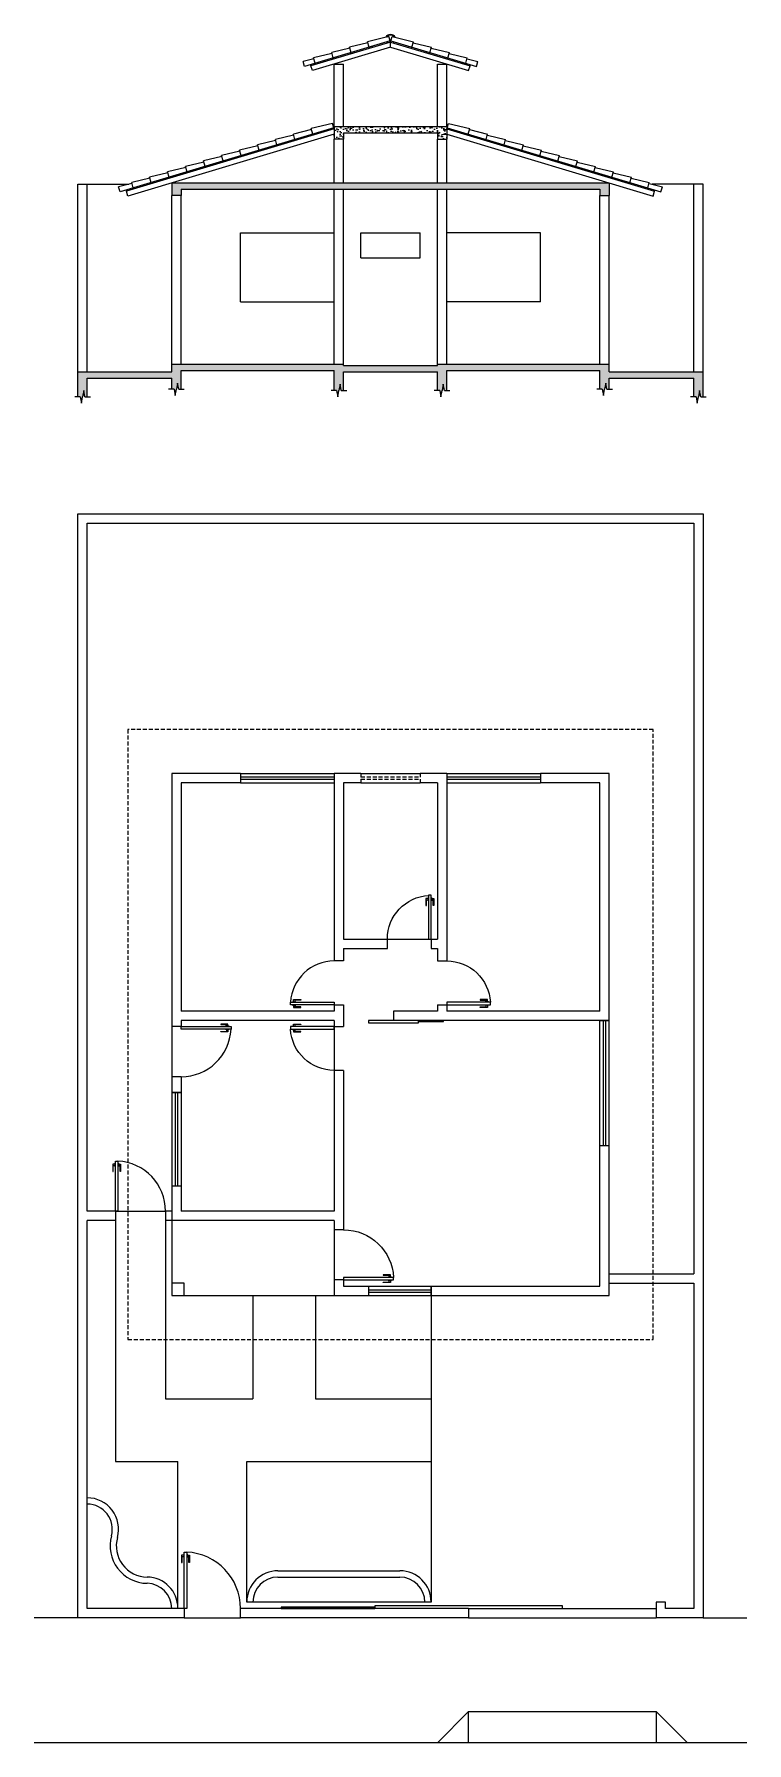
# Model space of a CAD drawing. Header units: centimetres. Extents: x 48802 to 49942, y -538 to 2194.
import ezdxf

# ---------------------------------------------------------------- set-up
doc = ezdxf.new("R2010")
doc.units = ezdxf.units.CM
doc.linetypes.add('HIDDEN', pattern=[9.525, 6.35, -3.175])
for name, color, linetype, lineweight in [('Cobertura', 52, 'Continuous', 15), ('Paredes', 87, 'Continuous', 20), ('Piso', 253, 'Continuous', 15), ('Projeção Cobertura', 52, 'HIDDEN', 15)]:
    doc.layers.add(name, color=color, linetype=linetype, lineweight=lineweight)
doc.layers.add('Janelas', color=5, linetype='Continuous')
doc.layers.add('Portas', color=4, linetype='Continuous')
pattern_1 = [(50, (-2297.44, 1.22), (14.5747735, -1.2751268), [1.524, -16.764]), (355, (-2297.44, 1.22), (-2.8194737, 15.2845476), [1.2192, -13.4112467]), (100.451445, (-2296.225, 1.113), (11.7552998, 14.00942), [1.2952007, -14.2472196]), (46.1842, (-2297.44, 5.283), (21.686323, -3.363386), [2.286, -25.146]), (96.635558, (-2295.632, 5.003), (18.992331, 19.79409), [1.942802, -21.370849]), (351.18415, (-2297.44, 5.283), (18.992331, 19.79409), [1.828797, -20.116779]), (21, (-2295.407, 4.267), (12.1291513, -8.1812159), [1.524, -16.764]), (326, (-2295.407, 4.267), (4.9441623, 14.7350373), [1.2192, -13.4112]), (71.451445, (-2294.397, 3.586), (17.0733135, 6.5538215), [1.2952007, -14.247195]), (37.5, (-2297.4394, 1.2195), (0.24708826, 6.7644031), [0, -13.24864, 0, -13.6144, 0, -13.462]), (7.5, (-2297.4394, 1.2195), (5.345573, 8.014446), [0, -7.76224, 0, -12.94384, 0, -5.1308]), (327.5, (-2301.971, 1.2195), (10.8472476, -0.4582995), [0, -5.08, 0, -15.8496, 0, -21.0312]), (317.5, (-2304.003, 1.219), (11.8503345, 2.0341193), [0, -6.604, 0, -10.52576, 0, -14.9352])]

# ---------------------------------------------------------------- blocks, each defined once
blk = doc.blocks.new('porta70')
at = {"layer": 'Portas'}
for p, q in [((-0.75, 65), (-4.25, 65)), ((-4.25, 65), (-4.25, 53.5)), ((-3.5, 53.5), (-3.5, 63)), ((-3.5, 63), (-0.75, 63)), ((0, 66.75), (-0.75, 66.75)), ((-0.75, 66.75), (-0.75, 61.25)), ((-0.75, 61.25), (0, 61.25)), ((0, 0), (0, 70)), ((0, 70), (4, 70)), ((4, 70), (4, 0)), ((4, 66.75), (4.75, 66.75)), ((4.75, 61.25), (4, 61.25)), ((4.75, 66.75), (4.75, 61.25)), ((4.75, 65), (8.25, 65)), ((7.5, 63), (4.75, 63)), ((7.5, 53.5), (7.5, 63)), ((8.25, 65), (8.25, 53.5)), ((-4.25, 53.5), (-3.5, 53.5)), ((8.25, 53.5), (7.5, 53.5)), ((4, 0), (0, 0))]:
    blk.add_line(p, q, dxfattribs=at)
blk.add_arc((0, 0), 70, 0, 86.72951, dxfattribs=at)
blk = doc.blocks.new('portacorrer80')
at = {"layer": 'Portas'}
for p, q in [((0, 0), (-80, 0)), ((-80, 0), (-80, -4)), ((0, -4), (0, 0)), ((40, 0), (0, 0)), ((40, -2), (40, 0)), ((-80, -4), (0, -4)), ((0, -2), (40, -2))]:
    blk.add_line(p, q, dxfattribs=at)
blk = doc.blocks.new('janela100')
at = {"layer": 'Janelas'}
for p, q in [((0, 7.5), (100, 7.5)), ((0, 7.5), (0, -7.5)), ((0, 2), (100, 2)), ((100, 7.5), (100, -7.5)), ((0, -2), (100, -2)), ((0, -7.5), (100, -7.5))]:
    blk.add_line(p, q, dxfattribs=at)
blk = doc.blocks.new('porta80')
at = {"layer": 'Portas'}
for p, q in [((-0.75, 75), (-4.25, 75)), ((-4.25, 75), (-4.25, 63.5)), ((-4.25, 63.5), (-3.5, 63.5)), ((-3.5, 63.5), (-3.5, 73)), ((-3.5, 73), (-0.75, 73)), ((0, 76.75), (-0.75, 76.75)), ((-0.75, 76.75), (-0.75, 71.25)), ((-0.75, 71.25), (0, 71.25)), ((0, 0), (0, 80)), ((0, 80), (4, 80)), ((4, 80), (4, 0)), ((4, 76.75), (4.75, 76.75)), ((4.75, 71.25), (4, 71.25)), ((4.75, 76.75), (4.75, 71.25)), ((4.75, 75), (8.25, 75)), ((7.5, 73), (4.75, 73)), ((7.5, 63.5), (7.5, 73)), ((8.25, 63.5), (7.5, 63.5)), ((8.25, 75), (8.25, 63.5)), ((4, 0), (0, 0))]:
    blk.add_line(p, q, dxfattribs=at)
blk.add_arc((0, 0), 80.1, 0, 87.13759, dxfattribs=at)
blk = doc.blocks.new('porta90')
at = {"layer": 'Portas'}
for p, q in [((-0.75, 85), (-4.25, 85)), ((-4.25, 85), (-4.25, 73.5)), ((-3.5, 73.5), (-3.5, 83)), ((-3.5, 83), (-0.75, 83)), ((0, 86.75), (-0.75, 86.75)), ((-0.75, 86.75), (-0.75, 81.25)), ((0, 0), (0, 90)), ((0, 90), (4, 90)), ((4, 90), (4, 0)), ((4, 86.75), (4.75, 86.75)), ((4.75, 86.75), (4.75, 81.25)), ((4.75, 85), (8.25, 85)), ((7.5, 83), (4.75, 83)), ((7.5, 73.5), (7.5, 83)), ((8.25, 85), (8.25, 73.5)), ((-4.25, 73.5), (-3.5, 73.5)), ((-0.75, 81.25), (0, 81.25)), ((4.75, 81.25), (4, 81.25)), ((8.25, 73.5), (7.5, 73.5)), ((4, 0), (0, 0))]:
    blk.add_line(p, q, dxfattribs=at)
blk.add_arc((0, 0), 90, 0, 87.4552, dxfattribs=at)

msp = doc.modelspace()

# ---------------------------------------------------------------- hatches: boundary and pattern name
at = {"layer": 'Piso'}
h = msp.add_hatch(dxfattribs=at)
h.set_pattern_fill('AR-CONC', color=256, scale=0.08)
h.set_pattern_definition(pattern_1)
h.paths.add_polyline_path([(49447, 2035.9), (49447, 2025.9), (49462, 2025.9), (49462, 2045.9), (49282, 2045.9), (49282, 2025.9), (49297, 2025.9), (49297, 2035.9)])
h = msp.add_hatch(dxfattribs=at)
h.set_pattern_fill('AR-CONC', color=256, scale=0.08)
h.set_pattern_definition(pattern_1)
h.paths.add_polyline_path([(49707, 1945.9), (49707, 1935.9), (49722, 1935.9), (49722, 1955.9), (49022, 1955.9), (49022, 1935.9), (49037, 1935.9), (49037, 1945.9)])
h = msp.add_hatch(dxfattribs=at)
h.set_pattern_fill('AR-CONC', color=256, scale=0.08)
h.set_pattern_definition(pattern_1)
h.paths.add_polyline_path([(49297, 1663.9), (49297, 1665.9), (49022, 1665.9), (49022, 1653.9), (48872, 1653.9), (48872, 1613.9), (48875.8, 1613.9), (48877.6, 1603.9), (48879.5, 1613.9), (48881.4, 1623.9), (48883.3, 1613.9), (48887, 1613.9), (48887, 1643.9), (49022, 1643.9), (49022, 1625.9), (49025.8, 1625.9), (49027.6, 1615.9), (49029.5, 1625.9), (49031.4, 1635.9), (49033.3, 1625.9), (49037, 1625.9), (49037, 1655.9), (49282, 1655.9), (49282, 1623.9), (49285.8, 1623.9), (49287.6, 1613.9), (49289.5, 1623.9), (49291.4, 1633.9), (49293.3, 1623.9), (49297, 1623.9), (49297, 1653.9), (49447, 1653.9), (49447, 1623.9), (49450.8, 1623.9), (49452.6, 1613.9), (49454.5, 1623.9), (49456.4, 1633.9), (49458.3, 1623.9), (49462, 1623.9), (49462, 1655.9), (49707, 1655.9), (49707, 1625.9), (49710.8, 1625.9), (49712.6, 1615.9), (49714.5, 1625.9), (49716.4, 1635.9), (49718.3, 1625.9), (49722, 1625.9), (49722, 1643.9), (49857, 1643.9), (49857, 1613.9), (49860.8, 1613.9), (49862.6, 1603.9), (49864.5, 1613.9), (49866.4, 1623.9), (49868.3, 1613.9), (49872, 1613.9), (49872, 1653.9), (49722, 1653.9), (49722, 1665.9), (49447, 1665.9), (49447, 1663.9)])

# ---------------------------------------------------------------- linework, layer by layer
at = {"layer": 'Cobertura'}
for p, q in [((49369.4, 2189.8), (49335.3, 2181.7)), ((49371.4, 2183.1), (49369.4, 2189.8)), ((49372.6, 2183.1), (49374.6, 2189.8)), ((49374.6, 2189.8), (49408.7, 2181.7)), ((49371.4, 2183.1), (49234.6, 2142.1)), ((49372, 2181.2), (49244.7, 2143)), ((49372, 2172.9), (49247, 2135.4)), ((49278.3, 2162.8), (49249.1, 2155.8)), ((49307.1, 2171.4), (49277.9, 2164.5)), ((49280.4, 2155.8), (49277.9, 2164.5)), ((49335.8, 2180.1), (49306.6, 2173.1)), ((49309.2, 2164.5), (49306.6, 2173.1)), ((49309.7, 2162.5), (49309.2, 2164.5)), ((49314.5, 2164), (49314, 2165.9)), ((49337.9, 2173.1), (49335.3, 2181.7)), ((49338.5, 2171.2), (49337.9, 2173.1)), ((49343.3, 2172.6), (49342.7, 2174.5)), ((49367.2, 2179.8), (49366.6, 2181.7)), ((49372, 2181.2), (49371.4, 2183.1)), ((49372, 2181.2), (49372.6, 2183.1)), ((49372, 2172.9), (49372, 2181.2)), ((49372, 2181.2), (49499.3, 2143)), ((49372, 2172.9), (49372, 2181.2)), ((49372, 2172.9), (49497, 2135.4)), ((49372.6, 2183.1), (49509.5, 2142.1)), ((49376.8, 2179.8), (49377.4, 2181.7)), ((49400.7, 2172.6), (49401.3, 2174.5)), ((49405.5, 2171.2), (49406.1, 2173.1)), ((49406.1, 2173.1), (49408.7, 2181.7)), ((49408.2, 2180.1), (49437.4, 2173.1)), ((49429.5, 2164), (49430.1, 2165.9)), ((49434.3, 2162.5), (49434.8, 2164.5)), ((49434.8, 2164.5), (49437.4, 2173.1)), ((49436.9, 2171.4), (49466.2, 2164.5)), ((49463.6, 2155.8), (49466.2, 2164.5)), ((49465.7, 2162.8), (49494.9, 2155.8)), ((49249.6, 2154.2), (49232.2, 2150)), ((49234.6, 2142.1), (49232.2, 2150)), ((49244.7, 2143), (49244.1, 2145)), ((49247, 2135.4), (49244.7, 2143)), ((49249.5, 2144.5), (49248.9, 2146.4)), ((49251.7, 2147.2), (49249.1, 2155.8)), ((49252.3, 2145.3), (49251.7, 2147.2)), ((49257.1, 2146.7), (49256.5, 2148.7)), ((49281, 2153.9), (49280.4, 2155.8)), ((49285.8, 2155.4), (49285.2, 2157.3)), ((49458.2, 2155.4), (49458.8, 2157.3)), ((49463, 2153.9), (49463.6, 2155.8)), ((49486.9, 2146.7), (49487.5, 2148.7)), ((49491.7, 2145.3), (49492.3, 2147.2)), ((49492.3, 2147.2), (49494.9, 2155.8)), ((49494.4, 2154.2), (49511.8, 2150)), ((49494.5, 2144.5), (49495.1, 2146.4)), ((49497, 2135.4), (49499.3, 2143)), ((49499.3, 2143), (49499.9, 2145)), ((49509.5, 2142.1), (49511.8, 2150)), ((49279.4, 2050.8), (49245.3, 2042.7)), ((49281.4, 2044.1), (49279.4, 2050.8)), ((49462.6, 2044.1), (49464.6, 2050.8)), ((49464.6, 2050.8), (49498.7, 2042.7)), ((49281.4, 2044.1), (48939.6, 1941.6)), ((49282, 2042.2), (48949.7, 1942.5)), ((49282, 2033.9), (48952, 1934.9)), ((49188.3, 2023.8), (49159.1, 2016.8)), ((49217.1, 2032.4), (49187.9, 2025.5)), ((49190.4, 2016.8), (49187.9, 2025.5)), ((49245.8, 2041.1), (49216.6, 2034.1)), ((49219.2, 2025.5), (49216.6, 2034.1)), ((49219.7, 2023.5), (49219.2, 2025.5)), ((49224.5, 2025), (49224, 2026.9)), ((49247.9, 2034.1), (49245.3, 2042.7)), ((49248.5, 2032.2), (49247.9, 2034.1)), ((49253.3, 2033.6), (49252.7, 2035.5)), ((49277.2, 2040.8), (49276.6, 2042.7)), ((49282, 2042.2), (49281.4, 2044.1)), ((49462, 2042.2), (49462.6, 2044.1)), ((49462, 2042.2), (49794.3, 1942.5)), ((49462, 2033.9), (49792, 1934.9)), ((49462.6, 2044.1), (49804.5, 1941.6)), ((49466.8, 2040.8), (49467.4, 2042.7)), ((49490.7, 2033.6), (49491.3, 2035.5)), ((49495.5, 2032.2), (49496.1, 2034.1)), ((49496.1, 2034.1), (49498.7, 2042.7)), ((49498.2, 2041.1), (49527.4, 2034.1)), ((49519.5, 2025), (49520.1, 2026.9)), ((49524.3, 2023.5), (49524.8, 2025.5)), ((49524.8, 2025.5), (49527.4, 2034.1)), ((49526.9, 2032.4), (49556.2, 2025.5)), ((49553.6, 2016.8), (49556.2, 2025.5)), ((49555.7, 2023.8), (49584.9, 2016.8)), ((49102.1, 1998), (49072.9, 1991)), ((49130.9, 2006.6), (49101.6, 1999.6)), ((49104.2, 1991), (49101.6, 1999.6)), ((49159.6, 2015.2), (49130.4, 2008.2)), ((49133, 1999.6), (49130.4, 2008.2)), ((49133.5, 1997.7), (49133, 1999.6)), ((49138.3, 1999.1), (49137.8, 2001)), ((49161.7, 2008.2), (49159.1, 2016.8)), ((49162.3, 2006.3), (49161.7, 2008.2)), ((49167.1, 2007.7), (49166.5, 2009.7)), ((49191, 2014.9), (49190.4, 2016.8)), ((49195.8, 2016.4), (49195.2, 2018.3)), ((49548.2, 2016.4), (49548.8, 2018.3)), ((49553, 2014.9), (49553.6, 2016.8)), ((49576.9, 2007.7), (49577.5, 2009.7)), ((49581.7, 2006.3), (49582.3, 2008.2)), ((49582.3, 2008.2), (49584.9, 2016.8)), ((49584.4, 2015.2), (49613.6, 2008.2)), ((49605.7, 1999.1), (49606.3, 2001)), ((49610.5, 1997.7), (49611, 1999.6)), ((49611, 1999.6), (49613.6, 2008.2)), ((49613.1, 2006.6), (49642.4, 1999.6)), ((49639.8, 1991), (49642.4, 1999.6)), ((49641.9, 1998), (49671.1, 1991)), ((49015.9, 1972.1), (48986.7, 1965.1)), ((49044.7, 1980.7), (49015.4, 1973.7)), ((49018, 1965.1), (49015.4, 1973.7)), ((49073.4, 1989.3), (49044.2, 1982.4)), ((49046.8, 1973.7), (49044.2, 1982.4)), ((49047.3, 1971.8), (49046.8, 1973.7)), ((49052.1, 1973.3), (49051.6, 1975.2)), ((49075.5, 1982.4), (49072.9, 1991)), ((49076.1, 1980.4), (49075.5, 1982.4)), ((49080.9, 1981.9), (49080.3, 1983.8)), ((49104.8, 1989.1), (49104.2, 1991)), ((49109.6, 1990.5), (49109, 1992.4)), ((49634.4, 1990.5), (49635, 1992.4)), ((49639.2, 1989.1), (49639.8, 1991)), ((49663.2, 1981.9), (49663.7, 1983.8)), ((49667.9, 1980.4), (49668.5, 1982.4)), ((49668.5, 1982.4), (49671.1, 1991)), ((49670.6, 1989.3), (49699.8, 1982.4)), ((49691.9, 1973.3), (49692.5, 1975.2)), ((49696.7, 1971.8), (49697.2, 1973.7)), ((49697.2, 1973.7), (49699.8, 1982.4)), ((49699.3, 1980.7), (49728.6, 1973.7)), ((49726, 1965.1), (49728.6, 1973.7)), ((49728.1, 1972.1), (49757.3, 1965.1)), ((48958.5, 1954.9), (48937.1, 1949.8)), ((48939.6, 1941.6), (48937.1, 1949.8)), ((48949.7, 1942.5), (48949.1, 1944.5)), ((48952, 1934.9), (48949.7, 1942.5)), ((48954.5, 1944), (48953.9, 1945.9)), ((48987.2, 1963.5), (48958, 1956.5)), ((48960.6, 1947.9), (48958, 1956.5)), ((48961.1, 1946), (48960.6, 1947.9)), ((48965.9, 1947.4), (48965.3, 1949.3)), ((48989.3, 1956.5), (48986.7, 1965.1)), ((48989.9, 1954.6), (48989.3, 1956.5)), ((48994.7, 1956), (48994.1, 1957.9)), ((49018.6, 1963.2), (49018, 1965.1)), ((49023.4, 1964.6), (49022.8, 1966.6)), ((49720.6, 1964.6), (49721.2, 1966.6)), ((49725.4, 1963.2), (49726, 1965.1)), ((49749.4, 1956), (49749.9, 1957.9)), ((49754.1, 1954.6), (49754.7, 1956.5)), ((49754.7, 1956.5), (49757.3, 1965.1)), ((49756.8, 1963.5), (49786, 1956.5)), ((49778.1, 1947.4), (49778.7, 1949.3)), ((49782.9, 1946), (49783.5, 1947.9)), ((49783.5, 1947.9), (49786, 1956.5)), ((49785.5, 1954.9), (49806.9, 1949.8)), ((49789.5, 1944), (49790.1, 1945.9)), ((49792, 1934.9), (49794.3, 1942.5)), ((49794.3, 1942.5), (49794.9, 1944.5)), ((49804.5, 1941.6), (49806.9, 1949.8))]:
    msp.add_line(p, q, dxfattribs=at)
msp.add_lwpolyline([(49378.9, 2189.7), (49377.7, 2189.1, 0.57735), (49366.3, 2189.1), (49365.1, 2189.7, -0.57735)], format="xyb", close=True, dxfattribs=at)
at = {"layer": 'Janelas'}
for p, q in [((49132, 1765.9), (49132, 1875.9)), ((49132, 1875.9), (49282, 1875.9)), ((49324.5, 1835.9), (49324.5, 1875.9)), ((49324.5, 1875.9), (49419.5, 1875.9)), ((49419.5, 1835.9), (49419.5, 1875.9)), ((49612, 1875.9), (49462, 1875.9)), ((49612, 1765.9), (49612, 1875.9)), ((49324.5, 1835.9), (49419.5, 1835.9)), ((49132, 1765.9), (49282, 1765.9)), ((49612, 1765.9), (49462, 1765.9))]:
    msp.add_line(p, q, dxfattribs=at)
at = {"layer": 'Janelas', "linetype": 'HIDDEN'}
for p, q in [((49324.5, 1011.9), (49324.5, 996.9)), ((49419.5, 1011.9), (49419.5, 996.9)), ((49324.5, 1006.4), (49419.5, 1006.4)), ((49324.5, 1002.4), (49419.5, 1002.4))]:
    msp.add_line(p, q, dxfattribs=at)
at = {"layer": 'Paredes'}
for p, q in [((49282, 2145.9), (49297, 2145.9)), ((49282, 2045.9), (49282, 2145.9)), ((49297, 2045.9), (49297, 2145.9)), ((49447, 2145.9), (49462, 2145.9)), ((49447, 2045.9), (49447, 2145.9)), ((49462, 2045.9), (49462, 2145.9)), ((49282, 1955.9), (49282, 2025.9)), ((49297, 2025.9), (49282, 2025.9)), ((49297, 1955.9), (49297, 2025.9)), ((49447, 1955.9), (49447, 2025.9)), ((49447, 2025.9), (49462, 2025.9)), ((49462, 1955.9), (49462, 2025.9)), ((48872, 1653.9), (48872, 1953.9)), ((48872, 1953.9), (48953.4, 1953.9)), ((48887, 1653.9), (48887, 1953.9)), ((49282, 1665.9), (49282, 1945.9)), ((49297, 1665.9), (49297, 1945.9)), ((49447, 1665.9), (49447, 1945.9)), ((49462, 1665.9), (49462, 1945.9)), ((49872, 1953.9), (49790.6, 1953.9)), ((49857, 1653.9), (49857, 1953.9)), ((49872, 1653.9), (49872, 1953.9)), ((49022, 1665.9), (49022, 1935.9)), ((49037, 1935.9), (49022, 1935.9)), ((49037, 1665.9), (49037, 1935.9)), ((49707, 1665.9), (49707, 1935.9)), ((49707, 1935.9), (49722, 1935.9)), ((49722, 1665.9), (49722, 1935.9)), ((49132, 1011.9), (49022, 1011.9)), ((49022, 1011.9), (49022, 606.9)), ((49132, 1011.9), (49132, 996.9)), ((49324.5, 1011.9), (49282, 1011.9)), ((49282, 1011.9), (49282, 711.9)), ((49324.5, 1011.9), (49419.5, 1011.9)), ((49462, 1011.9), (49419.5, 1011.9)), ((49462, 1011.9), (49462, 711.9)), ((49722, 1011.9), (49612, 1011.9)), ((49612, 1011.9), (49612, 996.9)), ((49722, 616.9), (49722, 1011.9)), ((49132, 996.9), (49037, 996.9)), ((49037, 996.9), (49037, 631.9)), ((49324.5, 996.9), (49297, 996.9)), ((49297, 996.9), (49297, 746.9)), ((49324.5, 996.9), (49419.5, 996.9)), ((49447, 996.9), (49419.5, 996.9)), ((49447, 996.9), (49447, 746.9)), ((49707, 996.9), (49612, 996.9)), ((49707, 631.9), (49707, 996.9)), ((49297, 746.9), (49367, 746.9)), ((49367, 731.9), (49367, 746.9)), ((49437, 746.9), (49447, 746.9)), ((49437, 746.9), (49437, 731.9)), ((49297, 711.9), (49282, 711.9)), ((49297, 731.9), (49297, 711.9)), ((49297, 731.9), (49367, 731.9)), ((49437, 731.9), (49447, 731.9)), ((49447, 731.9), (49447, 711.9)), ((49447, 711.9), (49462, 711.9)), ((49282, 631.9), (49037, 631.9)), ((49282, 641.9), (49282, 631.9)), ((49282, 641.9), (49297, 641.9)), ((49297, 641.9), (49297, 606.9)), ((49447, 631.9), (49377, 631.9)), ((49377, 631.9), (49377, 616.9)), ((49447, 641.9), (49447, 631.9)), ((49447, 641.9), (49462, 641.9)), ((49462, 641.9), (49462, 631.9)), ((49707, 631.9), (49462, 631.9)), ((49037, 606.9), (49022, 606.9)), ((49282, 616.9), (49037, 616.9)), ((49037, 616.9), (49037, 606.9)), ((49282, 616.9), (49282, 606.9)), ((49282, 606.9), (49297, 606.9)), ((49722, 616.9), (49377, 616.9)), ((49022, 526.9), (49022, 501.9)), ((49037, 526.9), (49022, 526.9)), ((49037, 526.9), (49037, 501.9)), ((49282, 536.9), (49282, 311.9)), ((49297, 536.9), (49282, 536.9)), ((49297, 536.9), (49297, 281.9)), ((49022, 501.9), (49037, 501.9)), ((49707, 191.9), (49707, 416.9)), ((49707, 416.9), (49722, 416.9)), ((49722, 176.9), (49722, 416.9)), ((49022, 351.9), (49022, 296.9)), ((49037, 351.9), (49022, 351.9)), ((49037, 351.9), (49037, 311.9)), ((48932, 311.9), (48887, 311.9)), ((48932, 311.9), (48932, 296.9)), ((49022, 311.9), (49012, 311.9)), ((49012, 311.9), (49012, 296.9)), ((49282, 311.9), (49037, 311.9)), ((48932, 296.9), (48887, 296.9)), ((49022, 296.9), (49012, 296.9)), ((49282, 296.9), (49022, 296.9)), ((49282, 296.9), (49282, 281.9)), ((49297, 281.9), (49282, 281.9)), ((49022, 196.9), (49022, 176.9)), ((49282, 201.9), (49282, 176.9)), ((49297, 201.9), (49282, 201.9)), ((49297, 201.9), (49297, 191.9)), ((49297, 191.9), (49337, 191.9)), ((49337, 191.9), (49337, 176.9)), ((49437, 191.9), (49707, 191.9)), ((49437, 176.9), (49437, 191.9)), ((49722, 211.9), (49857, 211.9)), ((49722, 196.9), (49857, 196.9)), ((49022, 176.9), (49042, 176.9)), ((49282, 176.9), (49337, 176.9)), ((49437, 176.9), (49722, 176.9)), ((49042, -323.1), (49042, -338.1)), ((49132, -338.1), (49132, -323.1)), ((49497, -323.1), (49497, -338.1)), ((49812, -313.1), (49797, -313.1)), ((49797, -313.1), (49797, -338.1)), ((49812, -323.1), (49812, -313.1)), ((48872, -338.1), (48802, -338.1)), ((49872, -338.1), (49942, -338.1)), ((49942, -538.1), (48802, -538.1))]:
    msp.add_line(p, q, dxfattribs=at)
for points in [[(49042, -338.1), (48872, -338.1), (48872, 1426.9), (49872, 1426.9), (49872, -338.1), (49797, -338.1)], [(48887, 311.9), (48887, 1411.9), (49857, 1411.9), (49857, 211.9)], [(49042, -323.1), (48887, -323.1), (48887, 296.9)], [(49857, 196.9), (49857, -323.1), (49812, -323.1)], [(49497, -323.1), (49132, -323.1)], [(49497, -338.1), (49132, -338.1)]]:
    msp.add_lwpolyline(points, dxfattribs=at)
msp.add_lwpolyline([(49022, 176.9), (49042, 176.9), (49042, 196.9), (49022, 196.9)], close=True, dxfattribs=at)
at = {"layer": 'Piso'}
for p, q in [((49282, 2045.9), (49462, 2045.9)), ((49282, 2045.9), (49282, 2025.9)), ((49297, 2035.9), (49447, 2035.9)), ((49297, 2035.9), (49297, 2025.9)), ((49447, 2035.9), (49447, 2025.9)), ((49462, 2045.9), (49462, 2025.9)), ((49022, 1955.9), (49722, 1955.9)), ((49022, 1955.9), (49022, 1935.9)), ((49037, 1945.9), (49707, 1945.9)), ((49037, 1945.9), (49037, 1935.9)), ((49707, 1945.9), (49707, 1935.9)), ((49722, 1955.9), (49722, 1935.9)), ((48872, 1613.9), (48872, 1653.9)), ((48872, 1653.9), (49022, 1653.9)), ((48887, 1613.9), (48887, 1643.9)), ((48887, 1643.9), (49022, 1643.9)), ((49022, 1653.9), (49022, 1665.9)), ((49022, 1665.9), (49297, 1665.9)), ((49022, 1625.9), (49022, 1643.9)), ((49037, 1625.9), (49037, 1655.9)), ((49037, 1655.9), (49282, 1655.9)), ((49282, 1623.9), (49282, 1655.9)), ((49297, 1663.9), (49297, 1665.9)), ((49297, 1663.9), (49447, 1663.9)), ((49297, 1623.9), (49297, 1653.9)), ((49297, 1653.9), (49447, 1653.9)), ((49447, 1663.9), (49447, 1665.9)), ((49447, 1665.9), (49722, 1665.9)), ((49447, 1623.9), (49447, 1653.9)), ((49462, 1623.9), (49462, 1655.9)), ((49462, 1655.9), (49707, 1655.9)), ((49707, 1625.9), (49707, 1655.9)), ((49722, 1653.9), (49722, 1665.9)), ((49722, 1653.9), (49872, 1653.9)), ((49722, 1625.9), (49722, 1643.9)), ((49722, 1643.9), (49857, 1643.9)), ((49857, 1613.9), (49857, 1643.9)), ((49872, 1613.9), (49872, 1653.9)), ((48875.8, 1613.9), (48867, 1613.9)), ((48875.8, 1613.9), (48877.6, 1603.9)), ((48877.6, 1603.9), (48879.5, 1613.9)), ((48881.4, 1623.9), (48879.5, 1613.9)), ((48883.3, 1613.9), (48881.4, 1623.9)), ((48883.3, 1613.9), (48892, 1613.9)), ((49025.8, 1625.9), (49017, 1625.9)), ((49025.8, 1625.9), (49027.6, 1615.9)), ((49027.6, 1615.9), (49029.5, 1625.9)), ((49031.4, 1635.9), (49029.5, 1625.9)), ((49033.3, 1625.9), (49031.4, 1635.9)), ((49033.3, 1625.9), (49042, 1625.9)), ((49285.8, 1623.9), (49277, 1623.9)), ((49285.8, 1623.9), (49287.6, 1613.9)), ((49287.6, 1613.9), (49289.5, 1623.9)), ((49291.4, 1633.9), (49289.5, 1623.9)), ((49293.3, 1623.9), (49291.4, 1633.9)), ((49293.3, 1623.9), (49302, 1623.9)), ((49450.8, 1623.9), (49442, 1623.9)), ((49450.8, 1623.9), (49452.6, 1613.9)), ((49452.6, 1613.9), (49454.5, 1623.9)), ((49456.4, 1633.9), (49454.5, 1623.9)), ((49458.3, 1623.9), (49456.4, 1633.9)), ((49458.3, 1623.9), (49467, 1623.9)), ((49710.8, 1625.9), (49702, 1625.9)), ((49710.8, 1625.9), (49712.6, 1615.9)), ((49712.6, 1615.9), (49714.5, 1625.9)), ((49716.4, 1635.9), (49714.5, 1625.9)), ((49718.3, 1625.9), (49716.4, 1635.9)), ((49718.3, 1625.9), (49727, 1625.9)), ((49860.8, 1613.9), (49852, 1613.9)), ((49860.8, 1613.9), (49862.6, 1603.9)), ((49862.6, 1603.9), (49864.5, 1613.9)), ((49866.4, 1623.9), (49864.5, 1613.9)), ((49868.3, 1613.9), (49866.4, 1623.9)), ((49868.3, 1613.9), (49877, 1613.9)), ((49367, 746.9), (49437, 746.9)), ((49022, 606.9), (49022, 526.9)), ((49282, 606.9), (49282, 536.9)), ((48932, 311.9), (49012, 311.9)), ((48932, 296.9), (48932, -88.1)), ((49012, 296.9), (49012, 11.9)), ((49022, 296.9), (49022, 196.9)), ((49282, 281.9), (49282, 201.9)), ((49042, 176.9), (49282, 176.9)), ((49152, 176.9), (49152, 11.9)), ((49252, 176.9), (49252, 11.9)), ((49437, 176.9), (49437, -313.1)), ((49012, 11.9), (49152, 11.9)), ((49252, 11.9), (49437, 11.9)), ((48932, -88.1), (49032, -88.1)), ((49032, -323.1), (49032, -88.1)), ((49142, -313.1), (49142, -88.1)), ((49142, -88.1), (49437, -88.1)), ((49192, -263.1), (49387, -263.1)), ((49192, -273.1), (49387, -273.1)), ((49437, -313.1), (49142, -313.1)), ((49497, -323.1), (49797, -323.1)), ((49042, -338.1), (49132, -338.1)), ((49497, -338.1), (49797, -338.1)), ((49447, -538.1), (49497, -488.1)), ((49497, -538.1), (49497, -488.1)), ((49497, -488.1), (49797, -488.1)), ((49797, -488.1), (49797, -538.1)), ((49847, -538.1), (49797, -488.1))]:
    msp.add_line(p, q, dxfattribs=at)
for centre, radius, start, end in [((48887, -196.4), 50, 344.5242, 90), ((48887, -196.4), 40, 344.5242, 90), ((48983.4, -223.1), 60, 164.5242, 269.2125), ((48983.4, -223.1), 50, 164.5242, 269.2125), ((48982, -323.1), 50, 0, 89.2125), ((49192, -313.1), 50, 90, 180), ((49192, -313.1), 40, 90, 180), ((49387, -313.1), 50, 0, 90), ((49387, -313.1), 40, 0, 90), ((48982, -323.1), 40, 0, 89.2125)]:
    msp.add_arc(centre, radius, start, end, dxfattribs=at)
at = {"layer": 'Portas'}
for p, q in [((49347, -321.1), (49197, -321.1)), ((49197, -321.1), (49197, -323.1)), ((49197, -323.1), (49347, -323.1)), ((49647, -319.1), (49347, -319.1)), ((49347, -319.1), (49347, -323.1)), ((49497, -323.1), (49647, -323.1)), ((49647, -323.1), (49647, -319.1))]:
    msp.add_line(p, q, dxfattribs=at)
at = {"layer": 'Projeção Cobertura'}
for p, q in [((49792, 1081.9), (48952, 1081.9)), ((48952, 1081.9), (48952, 106.9)), ((49792, 106.9), (49792, 1081.9)), ((48952, 106.9), (49792, 106.9))]:
    msp.add_line(p, q, dxfattribs=at)

# ---------------------------------------------------------------- block references
at = {"layer": 'Paredes'}
for name, p, xscale in [('janela100', (49132, 1004.4), 1.5), ('janela100', (49462, 1004.4), 1.5), ('porta70', (49437, 746.9), -1)]:
    msp.add_blockref(name, p, dxfattribs=dict(at, xscale=xscale))
for name, p, rotation in [('porta70', (49282, 641.9), 90.00000000000001), ('porta80', (49037, 606.9), 270)]:
    msp.add_blockref(name, p, dxfattribs=dict(at, rotation=rotation))
for name, p, xscale, rotation in [('porta70', (49462, 641.9), -1, 270), ('porta70', (49282, 606.9), -1, 90), ('janela100', (49714.5, 416.9), 2, 90), ('janela100', (49029.5, 501.9), 1.5, 270), ('porta80', (49297, 201.9), -1, 270)]:
    msp.add_blockref(name, p, dxfattribs=dict(at, xscale=xscale, rotation=rotation))
for name, p in [('portacorrer80', (49417, 616.9)), ('porta80', (48932, 311.9)), ('janela100', (49337, 184.4)), ('porta90', (49042, -323.1))]:
    msp.add_blockref(name, p, dxfattribs=at)

doc.saveas('drawing.dxf')
